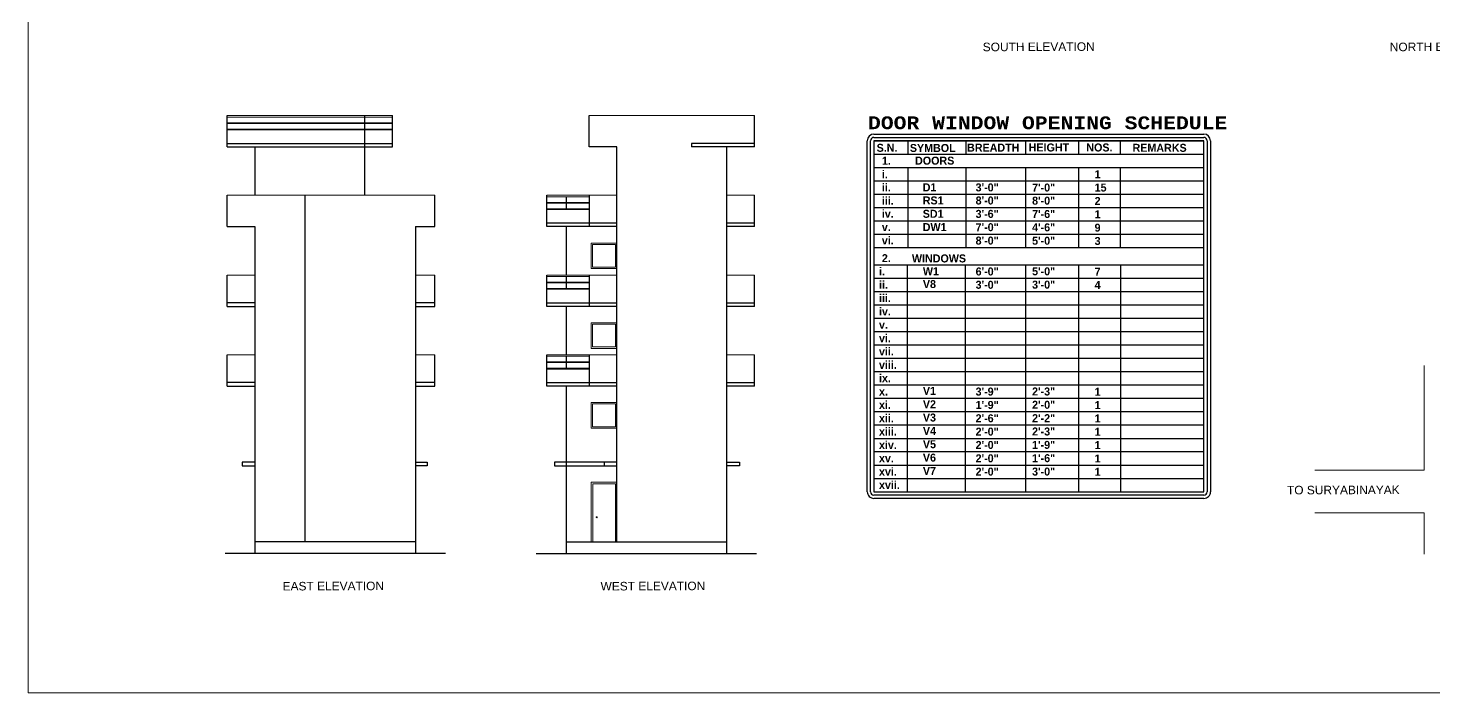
# Model space of a CAD drawing. Header units: inches. Extents: x 151827 to 158445, y -28405 to -26250.
# Drawn here: x 155360 to 157336, y -28405 to -27472 of the extents above; entities that cross this region are included whole.
import ezdxf

# ---------------------------------------------------------------- set-up
doc = ezdxf.new("R2010")
doc.units = ezdxf.units.IN
doc.header["$LTSCALE"] = 5
doc.header["$MEASUREMENT"] = 0
for name, color, linetype, lineweight in [('A-WALL', 7, 'Continuous', 9), ('boundary', 7, 'Continuous', 25), ('DOOR', 62, 'Continuous', 0), ('ele1', 21, 'Continuous', 20), ('Railing', 43, 'Continuous', 18), ('win', 5, 'Continuous', 18)]:
    doc.layers.add(name, color=color, linetype=linetype, lineweight=lineweight)
for name, color, linetype in [('column', 4, 'Continuous'), ('TEXT', 6, 'Continuous'), ('WALL', 7, 'Continuous')]:
    doc.layers.add(name, color=color, linetype=linetype)
doc.styles.add('ARIAL', font='cityb___.ttf')
doc.styles.add('COURIER', font='courbd.ttf')
doc.styles.add('DIMTEXT', font='arial.ttf', dxfattribs={"height": 8})

msp = doc.modelspace()

# ---------------------------------------------------------------- linework, layer by layer
for p, q in [((156544.1, -28122.8, -72.7), (156544.1, -27629.7, -72.7)), ((156548.8, -27625, -72.7), (157012.5, -27625, -72.7)), ((157012.5, -27629.7, -72.7), (156548.8, -27629.7, -72.7)), ((156548.8, -27629.7, -72.7), (156548.8, -28122.8, -72.7)), ((156548.8, -27629.7, -72.7), (157012.5, -27629.7, -72.7)), ((156548.8, -27629.7, -72.7), (156548.8, -28122.8, -72.7)), ((156596.5, -27629.7, -72.7), (156596.5, -27648.7, -72.7)), ((156678.1, -27629.7, -72.7), (156678.1, -27648.5, -72.7)), ((156761.7, -27629.7, -72.7), (156761.7, -27648.5, -72.7)), ((156836.8, -27648.5, -72.7), (156836.8, -27629.7, -72.7)), ((156895.3, -27648.5, -72.7), (156895.3, -27629.7, -72.7)), ((157012.5, -28122.8, -72.7), (157012.5, -27629.7, -72.7)), ((157012.5, -27726.2, -72.7), (157012.5, -27629.7, -72.7)), ((157017.2, -27629.7, -72.7), (157017.2, -28122.8, -72.7)), ((156548.8, -27648.5, -72.7), (157012.5, -27648.5, -72.7)), ((156548.8, -27667.2, -72.7), (157012.5, -27667.2, -72.7)), ((156761.7, -27667.2, -72.7), (156761.7, -27779.7, -72.7)), ((156836.8, -27779.7, -72.7), (156836.8, -27667.2, -72.7)), ((156895.3, -27779.7, -72.7), (156895.3, -27667.2, -72.7)), ((156548.8, -27686, -72.7), (157012.5, -27686, -72.7)), ((156548.8, -27704.7, -72.7), (157012.5, -27704.7, -72.7)), ((156548.8, -27723.5, -72.7), (157012.5, -27723.5, -72.7)), ((156548.8, -27742.2, -72.7), (157012.5, -27742.2, -72.7)), ((156548.8, -27761, -72.7), (157012.5, -27761, -72.7)), ((156548.8, -27779.7, -72.7), (157012.5, -27779.7, -72.7)), ((156548.8, -27804, -72.7), (157012.5, -27804, -72.7)), ((156548.8, -27804, -72.7), (157012.5, -27804, -72.7)), ((156595.9, -28122.8, -72.7), (156595.9, -27804, -72.7)), ((156677.3, -28122.8, -72.7), (156677.3, -27804, -72.7)), ((156762.1, -28122.8, -72.7), (156762.1, -27804, -72.7)), ((156836.8, -28122.8, -72.7), (156836.8, -27804, -72.7)), ((156895.6, -28122.8, -72.7), (156895.6, -27804, -72.7)), ((156548.8, -27822.8, -72.7), (157012.5, -27822.8, -72.7)), ((156548.8, -27822.8, -72.7), (157012.5, -27822.8, -72.7)), ((156548.8, -27822.8, -72.7), (157012.5, -27822.8, -72.7)), ((156548.8, -27841.5, -72.7), (157012.5, -27841.5, -72.7)), ((156548.8, -27860.3, -72.7), (157012.5, -27860.3, -72.7)), ((156548.8, -27879, -72.7), (157012.5, -27879, -72.7)), ((156548.8, -27897.8, -72.7), (157012.5, -27897.8, -72.7)), ((156548.8, -27916.5, -72.7), (157012.5, -27916.5, -72.7)), ((156548.8, -27935.3, -72.7), (157012.5, -27935.3, -72.7)), ((156548.8, -27954, -72.7), (157012.5, -27954, -72.7)), ((156548.8, -27972.8, -72.7), (157012.5, -27972.8, -72.7)), ((156548.8, -27991.5, -72.7), (157012.5, -27991.5, -72.7)), ((156548.8, -28010.3, -72.7), (157012.5, -28010.3, -72.7)), ((156548.8, -28029, -72.7), (157012.5, -28029, -72.7)), ((156548.8, -28047.8, -72.7), (157012.5, -28047.8, -72.7)), ((156548.8, -28066.5, -72.7), (157012.5, -28066.5, -72.7)), ((156548.8, -28085.3, -72.7), (157012.5, -28085.3, -72.7)), ((156548.8, -28104, -72.7), (157012.5, -28104, -72.7)), ((156548.8, -28122.8, -72.7), (157012.5, -28122.8, -72.7)), ((156548.8, -28122.8, -72.7), (157012.5, -28122.8, -72.7)), ((156548.8, -28122.8, -72.7), (157012.5, -28122.8, -72.7)), ((156548.8, -28122.8, -72.7), (157012.5, -28122.8, -72.7)), ((157012.5, -28127.5, -72.7), (156548.8, -28127.5, -72.7))]:
    msp.add_line(p, q)
for centre, start, end in [((156548.8, -27629.7, -72.7), 90, 180), ((157012.5, -27629.7, -72.7), 0, 90), ((156548.8, -28122.8, -72.7), 180, 270), ((157012.5, -28122.8, -72.7), 270, 0)]:
    msp.add_arc(centre, 4.69, start, end)
at = {"layer": 'A-WALL', "ltscale": 5}
for p, q in [((157322, -28092.4, -72.7), (157322, -27945.4, -72.7)), ((157322, -28092.4, -72.7), (157168.7, -28092.4, -72.7)), ((157168.7, -28152.4, -72.7), (157322, -28152.4, -72.7)), ((157322, -28210.7, -72.7), (157322, -28152.4, -72.7))]:
    msp.add_line(p, q, dxfattribs=at)
msp.add_circle((156159.1, -28158.6, -72.7), 0.766, dxfattribs=at)
at = {"layer": 'boundary'}
for p, q in [((156548.8, -27620.3, -72.7), (157012.5, -27620.3, -72.7)), ((156539.4, -28122.8, -72.7), (156539.4, -27629.7, -72.7)), ((157021.9, -27629.7, -72.7), (157021.9, -28122.8, -72.7)), ((157012.5, -28132.2, -72.7), (156548.8, -28132.2, -72.7))]:
    msp.add_line(p, q, dxfattribs=at)
for centre, start, end in [((156548.8, -27629.7, -72.7), 90, 180), ((157012.5, -27629.7, -72.7), 0, 90), ((156548.8, -28122.8, -72.7), 179.9982, 270), ((157012.5, -28122.8, -72.7), 270, 0.0018)]:
    msp.add_arc(centre, 9.37, start, end, dxfattribs=at)
at = {"layer": 'DOOR', "lineweight": 13}
for p, q in [((156151.4, -28186.4, -72.7), (156151.4, -28109.4, -72.7)), ((156151.4, -28109.4, -72.7), (156151.4, -28193.4, -72.7)), ((156151.4, -28109.4, -72.7), (156187.4, -28109.4, -72.7)), ((156153.9, -28111.9, -72.7), (156153.9, -28193.4, -72.7)), ((156153.9, -28111.9, -72.7), (156185.4, -28111.9, -72.7)), ((156185.4, -28193.4, -72.7), (156185.4, -28111.9, -72.7)), ((156187.4, -28193.4, -72.7), (156187.4, -28109.4, -72.7))]:
    msp.add_line(p, q, dxfattribs=at)
at = {"layer": 'ele1', "elevation": -72.7}
msp.add_lwpolyline([(155359.9, -26250), (158444.9, -26250), (158444.9, -28405.4), (155359.9, -28405.4)], close=True, dxfattribs=at)
msp.add_lwpolyline([(155359.9, -26250), (158444.9, -26250), (158444.9, -28405.4), (155359.9, -28405.4)], close=True, dxfattribs=at)
at = {"layer": 'Railing', "color": 30}
for p, q in [((155639.7, -27594.4, -72.7), (155748.7, -27594.4, -72.7)), ((155639.7, -27596.4, -72.7), (155748.7, -27596.4, -72.7)), ((155748.7, -27594.4, -72.7), (155872, -27594.4, -72.7)), ((155748.7, -27596.4, -72.7), (155872, -27596.4, -72.7)), ((156271.7, -27594.4, -72.7), (156148.4, -27594.4, -72.7)), ((156380.7, -27594.4, -72.7), (156271.7, -27594.4, -72.7)), ((155639.7, -27604.4, -72.7), (155872, -27604.4, -72.7)), ((155639.7, -27605.4, -72.7), (155872, -27605.4, -72.7)), ((155639.7, -27613.4, -72.7), (155872, -27613.4, -72.7)), ((155639.7, -27614.4, -72.7), (155872, -27614.4, -72.7)), ((155639.7, -27706.4, -72.7), (155833, -27706.4, -72.7)), ((155833, -27706.4, -72.7), (155931.4, -27706.4, -72.7)), ((156187.4, -27706.4, -72.7), (156089, -27706.4, -72.7)), ((156148.9, -27708.4, -72.7), (156089, -27708.4, -72.7)), ((156148.9, -27716.4, -72.7), (156089, -27716.4, -72.7)), ((156148.9, -27717.4, -72.7), (156089, -27717.4, -72.7)), ((156380.7, -27706.4, -72.7), (156341.7, -27706.4, -72.7)), ((156148.9, -27725.4, -72.7), (156089, -27725.4, -72.7)), ((156148.9, -27726.4, -72.7), (156089, -27726.4, -72.7)), ((155639.7, -27818.4, -72.7), (155678.7, -27818.4, -72.7)), ((155904.4, -27818.4, -72.7), (155931.4, -27818.4, -72.7)), ((156187.4, -27818.4, -72.7), (156089, -27818.4, -72.7)), ((156148.9, -27820.4, -72.7), (156089, -27820.4, -72.7)), ((156380.7, -27818.4, -72.7), (156341.7, -27818.4, -72.7)), ((156148.9, -27828.4, -72.7), (156089, -27828.4, -72.7)), ((156148.9, -27829.4, -72.7), (156089, -27829.4, -72.7)), ((156148.9, -27837.4, -72.7), (156089, -27837.4, -72.7)), ((156148.9, -27838.4, -72.7), (156089, -27838.4, -72.7)), ((155639.7, -27930.4, -72.7), (155678.7, -27930.4, -72.7)), ((155904.4, -27930.4, -72.7), (155931.4, -27930.4, -72.7)), ((156187.4, -27930.4, -72.7), (156089, -27930.4, -72.7)), ((156148.9, -27932.4, -72.7), (156089, -27932.4, -72.7)), ((156380.7, -27930.4, -72.7), (156341.7, -27930.4, -72.7)), ((156148.9, -27940.4, -72.7), (156089, -27940.4, -72.7)), ((156148.9, -27941.4, -72.7), (156089, -27941.4, -72.7)), ((156148.9, -27949.4, -72.7), (156089, -27949.4, -72.7)), ((156148.9, -27950.4, -72.7), (156089, -27950.4, -72.7))]:
    msp.add_line(p, q, dxfattribs=at)
at = {"layer": 'TEXT'}
for p, q in [((156596.5, -27667.2, -72.7), (156596.5, -27779.7, -72.7)), ((156678.1, -27667.2, -72.7), (156678.1, -27779.7, -72.7)), ((156548.8, -27704.7, -72.7), (156590.4, -27704.7, -72.7))]:
    msp.add_line(p, q, dxfattribs=at)
at = {"layer": 'WALL', "color": 2, "linetype": 'ByBlock', "ltscale": 5}
for p, q in [((155639.7, -27633.4, -72.7), (155639.7, -27594.4, -72.7)), ((155833, -27638.4, -72.7), (155833, -27594.4, -72.7)), ((155872, -27638.4, -72.7), (155872, -27594.4, -72.7)), ((156148.4, -27638.4, -72.7), (156148.4, -27594.4, -72.7)), ((156380.7, -27633.4, -72.7), (156380.7, -27594.4, -72.7)), ((155639.7, -27633.4, -72.7), (155678.7, -27633.4, -72.7)), ((155639.7, -27638.4, -72.7), (155639.7, -27633.4, -72.7)), ((155639.7, -27638.4, -72.7), (155678.7, -27638.4, -72.7)), ((155678.7, -27633.4, -72.7), (155872, -27633.4, -72.7)), ((155678.7, -27638.4, -72.7), (155678.7, -27706.4, -72.7)), ((155678.7, -27638.4, -72.7), (155872, -27638.4, -72.7)), ((155833, -27706.4, -72.7), (155833, -27638.4, -72.7)), ((156187.4, -27638.4, -72.7), (156148.4, -27638.4, -72.7)), ((156187.4, -27706.4, -72.7), (156187.4, -27638.4, -72.7)), ((156380.7, -27633.4, -72.7), (156292.2, -27633.4, -72.7)), ((156292.2, -27633.4, -72.7), (156292.2, -27638.4, -72.7)), ((156380.7, -27638.4, -72.7), (156292.2, -27638.4, -72.7)), ((156341.7, -27638.4, -72.7), (156341.7, -27706.4, -72.7)), ((156380.7, -27638.4, -72.7), (156380.7, -27633.4, -72.7)), ((155639.7, -27745.4, -72.7), (155639.7, -27706.4, -72.7)), ((155748.7, -27706.4, -72.7), (155748.7, -28193.4, -72.7)), ((155931.4, -27745.4, -72.7), (155931.4, -27706.4, -72.7)), ((156089, -27745.4, -72.7), (156089, -27706.4, -72.7)), ((156116, -27708.4, -72.7), (156116, -27716.4, -72.7)), ((156116, -27708.4, -72.7), (156116, -27716.4, -72.7)), ((156116, -27717.4, -72.7), (156116, -27725.4, -72.7)), ((156116, -27717.4, -72.7), (156116, -27725.4, -72.7)), ((156148.9, -27750.4, -72.7), (156148.9, -27706.4, -72.7)), ((156187.4, -28193.4, -72.7), (156187.4, -27706.4, -72.7)), ((156341.7, -27706.4, -72.7), (156341.7, -28209.4, -72.7)), ((156380.7, -27745.4, -72.7), (156380.7, -27706.4, -72.7)), ((155639.7, -27750.4, -72.7), (155639.7, -27745.4, -72.7)), ((155639.7, -27750.4, -72.7), (155678.7, -27750.4, -72.7)), ((155678.7, -27750.4, -72.7), (155678.7, -28209.4, -72.7)), ((155904.4, -27750.4, -72.7), (155904.4, -28209.4, -72.7)), ((155904.4, -27750.4, -72.7), (155931.4, -27750.4, -72.7)), ((155931.4, -27750.4, -72.7), (155931.4, -27745.4, -72.7)), ((156187.4, -27745.4, -72.7), (156089, -27745.4, -72.7)), ((156089, -27750.4, -72.7), (156089, -27745.4, -72.7)), ((156187.4, -27750.4, -72.7), (156089, -27750.4, -72.7)), ((156116, -27750.4, -72.7), (156116, -27818.4, -72.7)), ((156380.7, -27745.4, -72.7), (156341.7, -27745.4, -72.7)), ((156380.7, -27750.4, -72.7), (156341.7, -27750.4, -72.7)), ((156380.7, -27750.4, -72.7), (156380.7, -27745.4, -72.7)), ((155639.7, -27857.4, -72.7), (155639.7, -27818.4, -72.7)), ((155931.4, -27857.4, -72.7), (155931.4, -27818.4, -72.7)), ((156089, -27857.4, -72.7), (156089, -27818.4, -72.7)), ((156116, -27820.4, -72.7), (156116, -27828.4, -72.7)), ((156116, -27820.4, -72.7), (156116, -27828.4, -72.7)), ((156148.9, -27862.4, -72.7), (156148.9, -27818.4, -72.7)), ((156380.7, -27857.4, -72.7), (156380.7, -27818.4, -72.7)), ((156116, -27829.4, -72.7), (156116, -27837.4, -72.7)), ((156116, -27829.4, -72.7), (156116, -27837.4, -72.7)), ((155678.7, -27857.4, -72.7), (155639.7, -27857.4, -72.7)), ((155639.7, -27862.4, -72.7), (155639.7, -27857.4, -72.7)), ((155931.4, -27857.4, -72.7), (155904.4, -27857.4, -72.7)), ((155931.4, -27862.4, -72.7), (155931.4, -27857.4, -72.7)), ((156089, -27857.4, -72.7), (156187.4, -27857.4, -72.7)), ((156089, -27862.4, -72.7), (156089, -27857.4, -72.7)), ((156341.7, -27857.4, -72.7), (156380.7, -27857.4, -72.7)), ((156380.7, -27862.4, -72.7), (156380.7, -27857.4, -72.7)), ((155639.7, -27862.4, -72.7), (155678.7, -27862.4, -72.7)), ((155904.4, -27862.4, -72.7), (155931.4, -27862.4, -72.7)), ((156187.4, -27862.4, -72.7), (156089, -27862.4, -72.7)), ((156116, -27862.4, -72.7), (156116, -27930.4, -72.7)), ((156380.7, -27862.4, -72.7), (156341.7, -27862.4, -72.7)), ((155639.7, -27969.4, -72.7), (155639.7, -27930.4, -72.7)), ((155931.4, -27969.4, -72.7), (155931.4, -27930.4, -72.7)), ((156089, -27969.4, -72.7), (156089, -27930.4, -72.7)), ((156116, -27932.4, -72.7), (156116, -27940.4, -72.7)), ((156148.9, -27974.4, -72.7), (156148.9, -27930.4, -72.7)), ((156380.7, -27969.4, -72.7), (156380.7, -27930.4, -72.7)), ((156116, -27941.4, -72.7), (156116, -27949.4, -72.7)), ((155678.7, -27969.4, -72.7), (155639.7, -27969.4, -72.7)), ((155639.7, -27974.4, -72.7), (155639.7, -27969.4, -72.7)), ((155639.7, -27974.4, -72.7), (155678.7, -27974.4, -72.7)), ((155931.4, -27969.4, -72.7), (155904.4, -27969.4, -72.7)), ((155904.4, -27974.4, -72.7), (155931.4, -27974.4, -72.7)), ((155931.4, -27974.4, -72.7), (155931.4, -27969.4, -72.7)), ((156089, -27969.4, -72.7), (156187.4, -27969.4, -72.7)), ((156089, -27974.4, -72.7), (156089, -27969.4, -72.7)), ((156187.4, -27974.4, -72.7), (156089, -27974.4, -72.7)), ((156116, -27974.4, -72.7), (156116, -28209.4, -72.7)), ((156341.7, -27969.4, -72.7), (156380.7, -27969.4, -72.7)), ((156380.7, -27974.4, -72.7), (156341.7, -27974.4, -72.7)), ((156380.7, -27974.4, -72.7), (156380.7, -27969.4, -72.7)), ((155660.7, -28081.4, -72.7), (155660.7, -28086.4, -72.7)), ((155678.7, -28081.4, -72.7), (155660.7, -28081.4, -72.7)), ((155660.7, -28086.4, -72.7), (155678.7, -28086.4, -72.7)), ((155904.4, -28081.4, -72.7), (155920.7, -28081.4, -72.7)), ((155920.7, -28086.4, -72.7), (155904.4, -28086.4, -72.7)), ((155920.7, -28081.4, -72.7), (155920.7, -28086.4, -72.7)), ((156099.7, -28081.4, -72.7), (156099.7, -28086.4, -72.7)), ((156187.4, -28081.4, -72.7), (156099.7, -28081.4, -72.7)), ((156099.7, -28086.4, -72.7), (156187.4, -28086.4, -72.7)), ((156169.4, -28081.4, -72.7), (156169.4, -28086.4, -72.7)), ((156341.7, -28081.4, -72.7), (156359.7, -28081.4, -72.7)), ((156359.7, -28086.4, -72.7), (156341.7, -28086.4, -72.7)), ((156359.7, -28081.4, -72.7), (156359.7, -28086.4, -72.7)), ((155904.4, -28193.4, -72.7), (155678.7, -28193.4, -72.7)), ((156116, -28193.4, -72.7), (156341.7, -28193.4, -72.7)), ((155946.4, -28209.4, -72.7), (155636.7, -28209.4, -72.7)), ((156074, -28209.4, -72.7), (156383.7, -28209.4, -72.7))]:
    msp.add_line(p, q, dxfattribs=at)
at = {"layer": 'win'}
for p, q in [((156187.4, -27773.4, -72.7), (156151.4, -27773.4, -72.7)), ((156151.4, -27809.4, -72.7), (156151.4, -27773.4, -72.7)), ((156185.4, -27775.4, -72.7), (156153.4, -27775.4, -72.7)), ((156153.4, -27807.4, -72.7), (156153.4, -27775.4, -72.7)), ((156185.4, -27775.4, -72.7), (156185.4, -27807.4, -72.7)), ((156187.4, -27773.4, -72.7), (156187.4, -27809.4, -72.7)), ((156187.4, -27809.4, -72.7), (156151.4, -27809.4, -72.7)), ((156185.4, -27807.4, -72.7), (156153.4, -27807.4, -72.7)), ((156187.4, -27885.4, -72.7), (156151.4, -27885.4, -72.7)), ((156151.4, -27921.4, -72.7), (156151.4, -27885.4, -72.7)), ((156185.4, -27887.4, -72.7), (156153.4, -27887.4, -72.7)), ((156153.4, -27919.4, -72.7), (156153.4, -27887.4, -72.7)), ((156185.4, -27887.4, -72.7), (156185.4, -27919.4, -72.7)), ((156187.4, -27885.4, -72.7), (156187.4, -27921.4, -72.7)), ((156187.4, -27921.4, -72.7), (156151.4, -27921.4, -72.7)), ((156185.4, -27919.4, -72.7), (156153.4, -27919.4, -72.7)), ((156187.4, -27997.4, -72.7), (156151.4, -27997.4, -72.7)), ((156151.4, -28033.4, -72.7), (156151.4, -27997.4, -72.7)), ((156187.4, -27997.4, -72.7), (156187.4, -28033.4, -72.7)), ((156185.4, -27999.4, -72.7), (156153.4, -27999.4, -72.7)), ((156153.4, -28031.4, -72.7), (156153.4, -27999.4, -72.7)), ((156185.4, -27999.4, -72.7), (156185.4, -28031.4, -72.7)), ((156187.4, -28033.4, -72.7), (156151.4, -28033.4, -72.7)), ((156185.4, -28031.4, -72.7), (156153.4, -28031.4, -72.7))]:
    msp.add_line(p, q, dxfattribs=at)

# ---------------------------------------------------------------- texts
at = {"style": 'COURIER'}
msp.add_text('DOOR WINDOW OPENING SCHEDULE', height=18, dxfattribs=at).set_placement((156540.4, -27613.5, -72.7))
at = {"layer": 'column', "color": 0, "char_height": 12, "width": 216.272, "attachment_point": 2, "rotation": 0.2057, "style": 'DIMTEXT'}
for s, insert in [('SOUTH ELEVATION', (156780.4, -27491.7, -72.7)), ('NORTH ELEVATION', (157353, -27491.7, -72.7)), ('TO SURYABINAYAK', (157208.5, -28114.3, -72.7)), ('EAST ELEVATION', (155788.9, -28249.3, -72.7)), ('WEST ELEVATION', (156238.1, -28249.3, -72.7))]:
    msp.add_mtext(s, dxfattribs=dict(at, insert=insert))
at = {"layer": 'TEXT', "style": 'ARIAL'}
for s, height, p in [('S.N.', 11.25, (156552.6, -27645.3, -72.7)), ('SYMBOL', 11.25, (156599.3, -27645.5, -72.7)), ('BREADTH', 11.25, (156679.7, -27645, -72.7)), ('HEIGHT', 11.25, (156766.3, -27644.8, -72.7)), ('NOS.', 11.25, (156847.3, -27644.8, -72.7)), ('REMARKS', 11.25, (156912.3, -27645.3, -72.7)), ('1.', 11.25, (156560, -27663.5, -72.7)), ('DOORS', 11.25, (156606.6, -27663.3, -72.7)), ('i.', 11.25, (156560, -27682.5, -72.7)), ('1', 11.2, (156859, -27682.4, -72.7)), ('ii.', 11.25, (156559.9, -27701, -72.7)), ('D1', 11.25, (156617.4, -27700.8, -72.7)), ('3\'-0"', 11.25, (156691.7, -27700.9, -72.7)), ('7\'-0"', 11.25, (156771.1, -27701.1, -72.7)), ('15', 11.25, (156859, -27701.1, -72.7)), ('iii.', 11.25, (156559.9, -27719.7, -72.7)), ('RS1', 11.25, (156617.4, -27719.2, -72.7)), ('8\'-0"', 11.25, (156691.7, -27719.3, -72.7)), ('8\'-0"', 11.25, (156771.1, -27719.5, -72.7)), ('2', 11.2, (156859, -27719.9, -72.7)), ('iv.', 11.25, (156559.9, -27737.9, -72.7)), ('SD1', 11.25, (156617.4, -27738, -72.7)), ('3\'-6"', 11.25, (156691.7, -27738.1, -72.7)), ('7\'-6"', 11.25, (156771.1, -27738.3, -72.7)), ('1', 11.2, (156859, -27738.6, -72.7)), ('v.', 11.25, (156559.9, -27756.6, -72.7)), ('DW1', 11.25, (156617.4, -27756.7, -72.7)), ('7\'-0"', 11.25, (156691.7, -27756.8, -72.7)), ('4\'-6"', 11.25, (156771.1, -27757, -72.7)), ('9', 11.2, (156859, -27757.4, -72.7)), ('vi.', 11.25, (156559.9, -27775.4, -72.7)), ('8\'-0"', 11.25, (156691.7, -27775.6, -72.7)), ('5\'-0"', 11.25, (156771.1, -27775.8, -72.7)), ('3', 11.2, (156859, -27776.1, -72.7)), ('2.', 11.25, (156560, -27800.3, -72.7)), ('WINDOWS', 11.25, (156602.2, -27800.7, -72.7)), ('i.', 11.25, (156555.9, -27818.9, -72.7)), ('W1', 11.25, (156617.6, -27818.6, -72.7)), ('6\'-0"', 11.25, (156691.7, -27819, -72.7)), ('5\'-0"', 11.25, (156771.1, -27818.8, -72.7)), ('7', 11.2, (156859, -27819.1, -72.7)), ('ii.', 11.25, (156555.9, -27837.7, -72.7)), ('V8', 11.25, (156617.6, -27836.7, -72.7)), ('3\'-0"', 11.25, (156691.7, -27837.7, -72.7)), ('3\'-0"', 11.25, (156771.1, -27837.5, -72.7)), ('4', 11.2, (156859, -27837.9, -72.7)), ('iii.', 11.25, (156555.9, -27856.4, -72.7)), ('iv.', 11.25, (156555.9, -27875.2, -72.7)), ('v.', 11.25, (156555.9, -27893.9, -72.7)), ('vi.', 11.25, (156555.9, -27912.7, -72.7)), ('vii.', 11.25, (156555.9, -27931.4, -72.7)), ('viii.', 11.25, (156555.9, -27950.2, -72.7)), ('ix.', 11.25, (156555.9, -27968.9, -72.7)), ('V1', 11.25, (156617.6, -27986.7, -72.7)), ('3\'-9"', 11.25, (156691.7, -27987.7, -72.7)), ('2\'-3"', 11.25, (156771.1, -27987.6, -72.7)), ('1', 11.2, (156859, -27987.9, -72.7)), ('x.', 11.25, (156555.9, -27987.7, -72.7)), ('xi.', 11.25, (156555.9, -28006.4, -72.7)), ('V2', 11.25, (156617.6, -28005.5, -72.7)), ('1\'-9"', 11.25, (156691.7, -28006.5, -72.7)), ('2\'-0"', 11.25, (156771.1, -28006.3, -72.7)), ('1', 11.2, (156859, -28006.7, -72.7)), ('xii.', 11.25, (156555.9, -28025.2, -72.7)), ('V3', 11.25, (156617.6, -28024.2, -72.7)), ('2\'-6"', 11.25, (156691.7, -28025.2, -72.7)), ('2\'-2"', 11.25, (156771.1, -28025.1, -72.7)), ('1', 11.2, (156859, -28025.4, -72.7)), ('xiii.', 11.25, (156555.9, -28043.9, -72.7)), ('V4', 11.25, (156617.6, -28043, -72.7)), ('2\'-0"', 11.25, (156691.7, -28044, -72.7)), ('2\'-3"', 11.25, (156771.1, -28043.8, -72.7)), ('1', 11.2, (156859, -28044.2, -72.7)), ('xiv.', 11.25, (156555.9, -28062.7, -72.7)), ('V5', 11.25, (156617.6, -28061.7, -72.7)), ('2\'-0"', 11.25, (156691.7, -28062.7, -72.7)), ('1\'-9"', 11.25, (156771.1, -28062.6, -72.7)), ('1', 11.2, (156859, -28062.9, -72.7)), ('xv.', 11.25, (156555.9, -28081.4, -72.7)), ('V6', 11.25, (156617.6, -28080.5, -72.7)), ('2\'-0"', 11.25, (156691.7, -28081.5, -72.7)), ('1\'-6"', 11.25, (156771.1, -28081.3, -72.7)), ('1', 11.2, (156859, -28081.7, -72.7)), ('xvi.', 11.25, (156555.9, -28100.2, -72.7)), ('V7', 11.25, (156617.6, -28099.2, -72.7)), ('2\'-0"', 11.25, (156691.7, -28100.2, -72.7)), ('3\'-0"', 11.25, (156771.1, -28100.1, -72.7)), ('1', 11.2, (156859, -28100.4, -72.7)), ('xvii.', 11.25, (156555.9, -28118.9, -72.7))]:
    msp.add_text(s, height=height, dxfattribs=at).set_placement(p)

doc.saveas('drawing.dxf')
